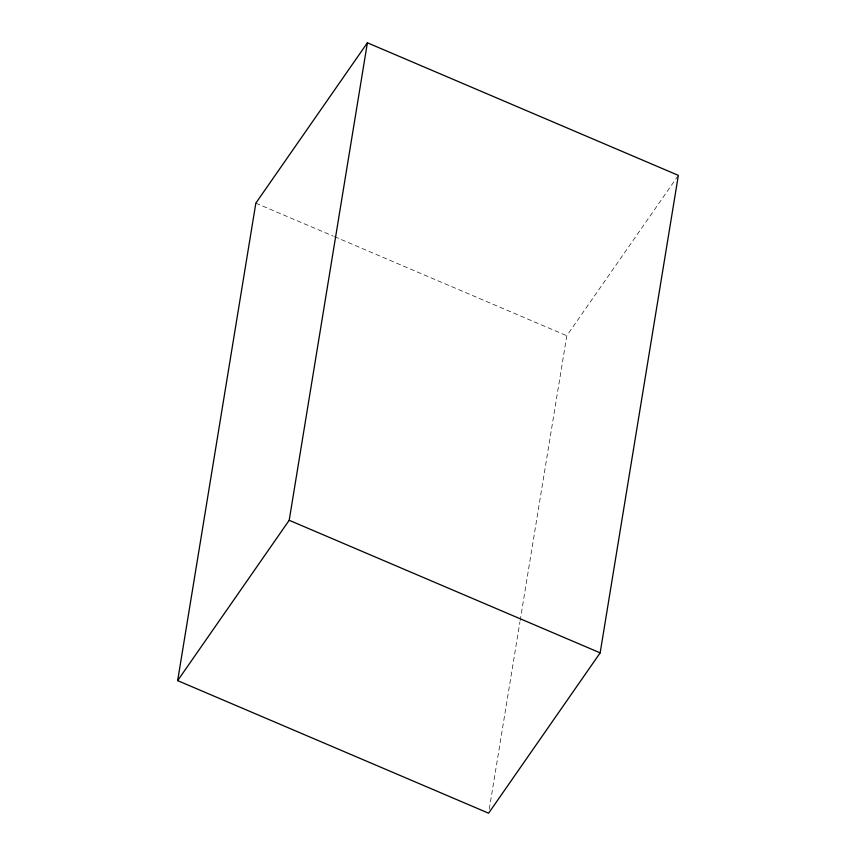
<?xml version="1.0" encoding="UTF-8"?>
<svg xmlns="http://www.w3.org/2000/svg" width="856" height="856" viewBox="0 0 856 856"><rect width="100%" height="100%" fill="white"/><g stroke="black" fill="none" stroke-linecap="round" stroke-linejoin="round"><path stroke-width="0.64" stroke-dasharray="4.28 3.21" d="M489.258 809.241L519.924 621.938M520.148 620.621L566.8 335.713L677.599 176.464M255.837 203.139L333.273 236.149M334.503 236.673L566.8 335.713"/><path stroke-width="1.28" d="M177.652 680.627L255.837 203.139L367.395 42.8L678.348 175.373L600.163 652.861L488.605 813.2L177.652 680.627L289.2 520.288L367.395 42.8M289.2 520.288L600.163 652.861"/></g></svg>
